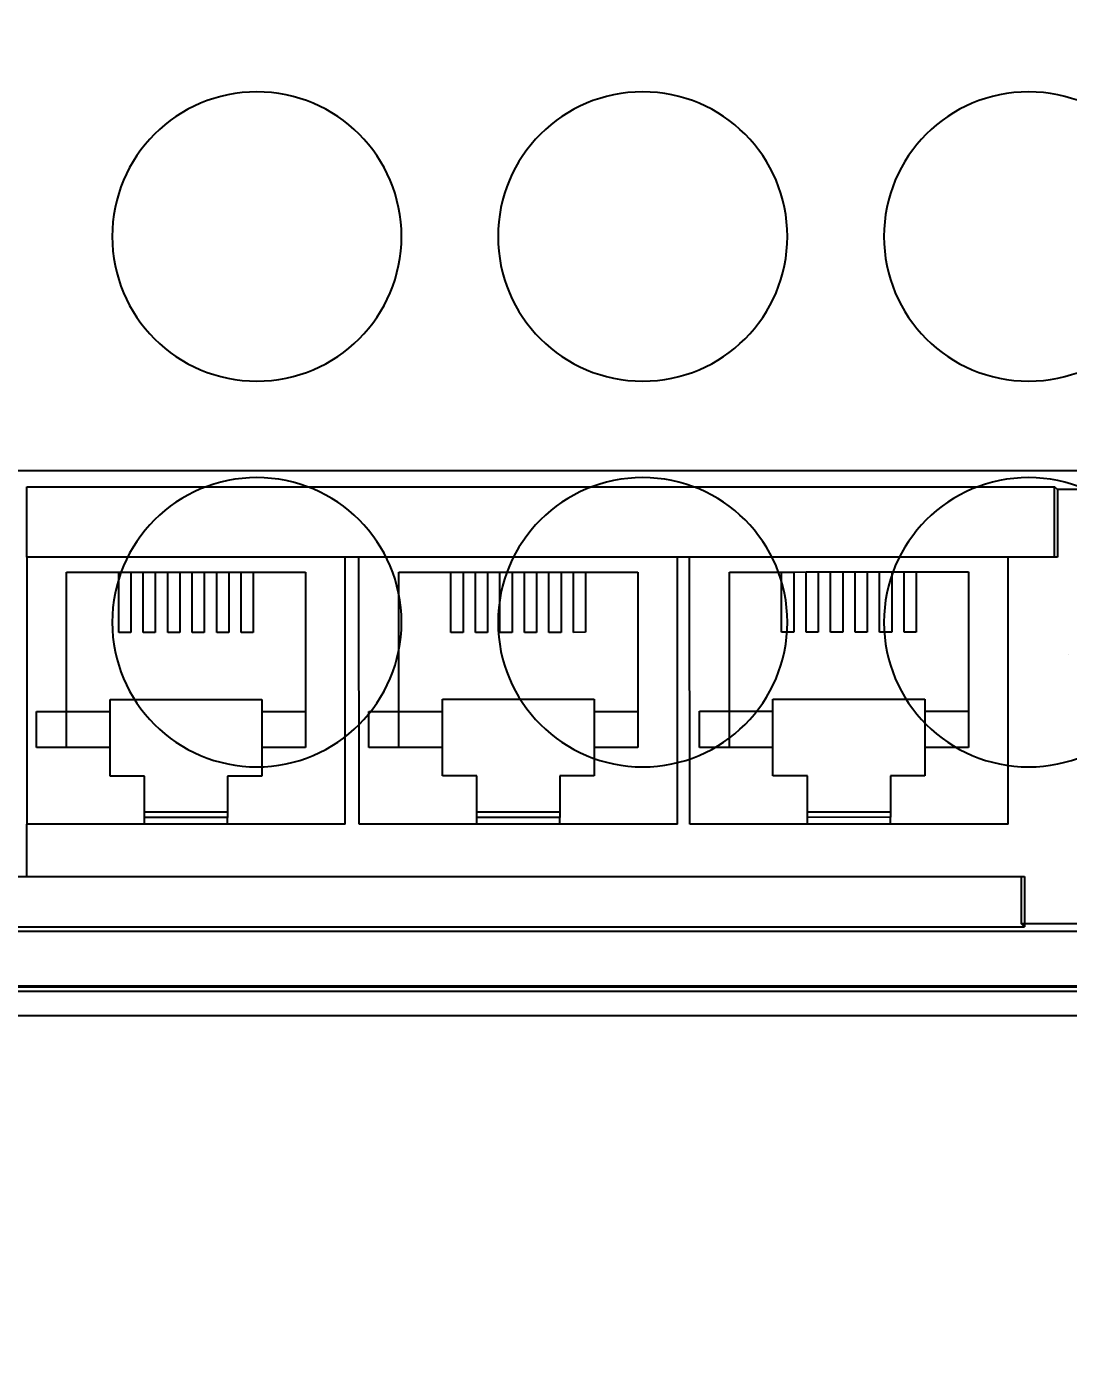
# Model space of a CAD drawing. Header units: inches. Extents: x -1.2 to 16.3, y -13.7 to 34.2.
# Drawn here: x 1.247 to 2.948, y 0.272 to 2.447 of the extents above; entities that cross this region are included whole.
import ezdxf

# ---------------------------------------------------------------- set-up
doc = ezdxf.new("R2010")
doc.units = ezdxf.units.IN
doc.header["$MEASUREMENT"] = 0
for name, color, linetype in [('MAIN-1', 7, 'Continuous'), ('MAIN-2', 7, 'Continuous'), ('PSYMS', 7, 'Continuous')]:
    doc.layers.add(name, color=color, linetype=linetype)
doc.styles.get("Standard").update_dxf_attribs({"font": 'romans.shx'})
doc.dimstyles.get("Standard").update_dxf_attribs({"dimtxt": 0.18, "dimasz": 0.18, "dimexe": 0.18, "dimexo": 0.0625, "dimgap": 0.09, "dimtad": 0, "dimtih": 1, "dimtoh": 1, "dimdec": 4, "dimzin": 0, "dimdsep": 46, "dimtxsty": 'Standard', "dimcen": 0.09, "dimadec": 0, "dimazin": 0, "dimtfac": 1, "dimtdec": 4, "dimtofl": 0, "dimtmove": 0, "dimatfit": 3, "dimfxl": 1, "dimtolj": 1, "dimtzin": 0, "dimarcsym": 0})

# ---------------------------------------------------------------- blocks, each defined once
blk = doc.blocks.new('48250500')
at = {"layer": 'MAIN-1'}
for p, q in [((3.8072, 0.048), (0.0483, 0.048)), ((0.04, 0.0397), (3.8154, 0.0397)), ((0, 0), (3.8555, 0))]:
    blk.add_line(p, q, dxfattribs=at)
for centre, start, end in [((1.2974, 1.2723), 90, 270), ((1.2974, 1.2723), 270, 90), ((1.9273, 1.2723), 90, 270), ((1.9273, 1.2723), 270, 90), ((2.5573, 1.2723), 90, 270), ((2.5573, 1.2723), 270, 90), ((1.2974, 0.6424), 90, 270), ((1.2974, 0.6424), 270, 90), ((1.9273, 0.6424), 90, 270), ((1.9273, 0.6424), 270, 90), ((2.5573, 0.6424), 90, 270), ((2.5573, 0.6424), 270, 90)]:
    blk.add_arc(centre, 0.2362, start, end, dxfattribs=at)
at = {"layer": 'MAIN-2'}
for p, q in [((2.8952, 0.8899), (0.1815, 0.8899)), ((0.9216, 0.7486), (0.9216, 0.8635)), ((0.9216, 0.8635), (2.5997, 0.8635)), ((2.5997, 0.7489), (2.5997, 0.8635)), ((2.6044, 0.8589), (2.5997, 0.8635)), ((2.6044, 0.8589), (2.6044, 0.7489)), ((2.9263, 0.8589), (2.6044, 0.8589)), ((1.4417, 0.7487), (0.9216, 0.7486)), ((0.9216, 0.7486), (0.9216, 0.7486)), ((0.9216, 0.7486), (0.9217, 0.3124)), ((1.4417, 0.7487), (1.4417, 0.7487)), ((1.4641, 0.7487), (1.4417, 0.7487)), ((1.4418, 0.3125), (1.4417, 0.7487)), ((1.9842, 0.7488), (1.4641, 0.7487)), ((1.4641, 0.7487), (1.4641, 0.7487)), ((1.4642, 0.3125), (1.4641, 0.7487)), ((2.0039, 0.7488), (1.9842, 0.7488)), ((1.9842, 0.7488), (1.9842, 0.7488)), ((1.9843, 0.3126), (1.9842, 0.7488)), ((2.5239, 0.7489), (2.0039, 0.7488)), ((2.0039, 0.7488), (2.0039, 0.7488)), ((2.004, 0.3126), (2.0039, 0.7488)), ((2.6044, 0.7489), (2.5239, 0.7489)), ((2.5239, 0.7489), (2.5239, 0.7489)), ((2.524, 0.3127), (2.5239, 0.7489)), ((0.9866, 0.4967), (0.9866, 0.7242)), ((0.9866, 0.7242), (1.0718, 0.7242)), ((0.9866, 0.7242), (0.9866, 0.7242)), ((1.0718, 0.7242), (1.0915, 0.7242)), ((1.0718, 0.7242), (1.0718, 0.7242)), ((1.0718, 0.6258), (1.0718, 0.7242)), ((1.0915, 0.7242), (1.1118, 0.7242)), ((1.0915, 0.7242), (1.0915, 0.7242)), ((1.0915, 0.7242), (1.0915, 0.6258)), ((1.1118, 0.7242), (1.1315, 0.7242)), ((1.1118, 0.7242), (1.1118, 0.7242)), ((1.1118, 0.6258), (1.1118, 0.7242)), ((1.1315, 0.7242), (1.1518, 0.7242)), ((1.1315, 0.7242), (1.1315, 0.7242)), ((1.1315, 0.7242), (1.1315, 0.6258)), ((1.1518, 0.7242), (1.1715, 0.7242)), ((1.1518, 0.7242), (1.1518, 0.7242)), ((1.1518, 0.6258), (1.1518, 0.7242)), ((1.1715, 0.7242), (1.1918, 0.7243)), ((1.1715, 0.7242), (1.1715, 0.7242)), ((1.1715, 0.7242), (1.1715, 0.6258)), ((1.1918, 0.7243), (1.2115, 0.7243)), ((1.1918, 0.7243), (1.1918, 0.7243)), ((1.1918, 0.6258), (1.1918, 0.7243)), ((1.2115, 0.7243), (1.2318, 0.7243)), ((1.2115, 0.7243), (1.2115, 0.7243)), ((1.2115, 0.7243), (1.2115, 0.6258)), ((1.2318, 0.7243), (1.2515, 0.7243)), ((1.2318, 0.7243), (1.2318, 0.7243)), ((1.2318, 0.6258), (1.2318, 0.7243)), ((1.2515, 0.7243), (1.2718, 0.7243)), ((1.2515, 0.7243), (1.2515, 0.7243)), ((1.2515, 0.7243), (1.2515, 0.6258)), ((1.2718, 0.7243), (1.2915, 0.7243)), ((1.2718, 0.7243), (1.2718, 0.7243)), ((1.2718, 0.6258), (1.2718, 0.7243)), ((1.2915, 0.7243), (1.3767, 0.7243)), ((1.2915, 0.7243), (1.2915, 0.7243)), ((1.2915, 0.7243), (1.2915, 0.6258)), ((1.3767, 0.7243), (1.3768, 0.4967)), ((1.3767, 0.7243), (1.3767, 0.7243)), ((1.5291, 0.4968), (1.5291, 0.7243)), ((1.5291, 0.7243), (1.6143, 0.7243)), ((1.5291, 0.7243), (1.5291, 0.7243)), ((1.6143, 0.7243), (1.634, 0.7243)), ((1.6143, 0.7243), (1.6143, 0.7243)), ((1.6143, 0.6259), (1.6143, 0.7243)), ((1.634, 0.7243), (1.6543, 0.7243)), ((1.634, 0.7243), (1.634, 0.7243)), ((1.634, 0.7243), (1.634, 0.6259)), ((1.6543, 0.7243), (1.674, 0.7243)), ((1.6543, 0.7243), (1.6543, 0.7243)), ((1.6543, 0.6259), (1.6543, 0.7243)), ((1.674, 0.7243), (1.6943, 0.7244)), ((1.674, 0.7243), (1.674, 0.7243)), ((1.674, 0.7243), (1.674, 0.6259)), ((1.6943, 0.7244), (1.714, 0.7244)), ((1.6943, 0.7244), (1.6943, 0.7244)), ((1.6943, 0.6259), (1.6943, 0.7244)), ((1.714, 0.7244), (1.7343, 0.7244)), ((1.714, 0.7244), (1.714, 0.7244)), ((1.714, 0.7244), (1.714, 0.6259)), ((1.7343, 0.7244), (1.754, 0.7244)), ((1.7343, 0.7244), (1.7343, 0.7244)), ((1.7343, 0.6259), (1.7343, 0.7244)), ((1.754, 0.7244), (1.7743, 0.7244)), ((1.754, 0.7244), (1.754, 0.7244)), ((1.754, 0.7244), (1.754, 0.6259)), ((1.7743, 0.7244), (1.794, 0.7244)), ((1.7743, 0.7244), (1.7743, 0.7244)), ((1.7743, 0.6259), (1.7743, 0.7244)), ((1.794, 0.7244), (1.8143, 0.7244)), ((1.794, 0.7244), (1.794, 0.7244)), ((1.794, 0.7244), (1.794, 0.6259)), ((1.8143, 0.7244), (1.834, 0.7244)), ((1.8143, 0.7244), (1.8143, 0.7244)), ((1.8143, 0.6259), (1.8143, 0.7244)), ((1.834, 0.7244), (1.9192, 0.7244)), ((1.834, 0.7244), (1.834, 0.7244)), ((1.834, 0.7244), (1.834, 0.626)), ((1.9192, 0.7244), (1.9193, 0.4968)), ((1.9192, 0.7244), (1.9192, 0.7244)), ((2.0689, 0.4969), (2.0688, 0.7244)), ((2.0688, 0.7244), (2.1541, 0.7244)), ((2.0688, 0.7244), (2.0688, 0.7244)), ((2.1541, 0.7244), (2.1738, 0.7244)), ((2.1541, 0.7244), (2.1541, 0.7244)), ((2.1541, 0.626), (2.1541, 0.7244)), ((2.1738, 0.7244), (2.1941, 0.7245)), ((2.1738, 0.7244), (2.1738, 0.7244)), ((2.1738, 0.7244), (2.1738, 0.626)), ((2.1941, 0.7245), (2.2138, 0.7245)), ((2.1941, 0.7245), (2.1941, 0.7245)), ((2.1941, 0.626), (2.1941, 0.7245)), ((2.2138, 0.7245), (2.2341, 0.7245)), ((2.2138, 0.7245), (2.2138, 0.7245)), ((2.2138, 0.7245), (2.2138, 0.626)), ((2.2341, 0.7245), (2.2538, 0.7245)), ((2.2341, 0.7245), (2.2341, 0.7245)), ((2.2341, 0.626), (2.2341, 0.7245)), ((2.2538, 0.7245), (2.2741, 0.7245)), ((2.2538, 0.7245), (2.2538, 0.7245)), ((2.2538, 0.7245), (2.2538, 0.626)), ((2.2741, 0.7245), (2.2938, 0.7245)), ((2.2741, 0.7245), (2.2741, 0.7245)), ((2.2741, 0.626), (2.2741, 0.7245)), ((2.2938, 0.7245), (2.3141, 0.7245)), ((2.2938, 0.7245), (2.2938, 0.7245)), ((2.2938, 0.7245), (2.2938, 0.626)), ((2.3141, 0.7245), (2.3338, 0.7245)), ((2.3141, 0.7245), (2.3141, 0.7245)), ((2.3141, 0.626), (2.3141, 0.7245)), ((2.3338, 0.7245), (2.3541, 0.7245)), ((2.3338, 0.7245), (2.3338, 0.7245)), ((2.3338, 0.7245), (2.3338, 0.6261)), ((2.3541, 0.7245), (2.3738, 0.7245)), ((2.3541, 0.7245), (2.3541, 0.7245)), ((2.3541, 0.6261), (2.3541, 0.7245)), ((2.3738, 0.7245), (2.459, 0.7245)), ((2.3738, 0.7245), (2.3738, 0.7245)), ((2.3738, 0.7245), (2.3738, 0.6261)), ((2.459, 0.7245), (2.459, 0.4969)), ((2.459, 0.7245), (2.459, 0.7245)), ((1.0718, 0.6258), (1.0718, 0.6258)), ((1.0915, 0.6258), (1.0718, 0.6258)), ((1.0915, 0.6258), (1.0915, 0.6258)), ((1.1118, 0.6258), (1.1118, 0.6258)), ((1.1315, 0.6258), (1.1118, 0.6258)), ((1.1315, 0.6258), (1.1315, 0.6258)), ((1.1518, 0.6258), (1.1518, 0.6258)), ((1.1715, 0.6258), (1.1518, 0.6258)), ((1.1715, 0.6258), (1.1715, 0.6258)), ((1.1918, 0.6258), (1.1918, 0.6258)), ((1.2115, 0.6258), (1.1918, 0.6258)), ((1.2115, 0.6258), (1.2115, 0.6258)), ((1.2318, 0.6258), (1.2318, 0.6258)), ((1.2515, 0.6258), (1.2318, 0.6258)), ((1.2515, 0.6258), (1.2515, 0.6258)), ((1.2718, 0.6258), (1.2718, 0.6258)), ((1.2915, 0.6258), (1.2718, 0.6258)), ((1.2915, 0.6258), (1.2915, 0.6258)), ((1.6143, 0.6259), (1.6143, 0.6259)), ((1.634, 0.6259), (1.6143, 0.6259)), ((1.634, 0.6259), (1.634, 0.6259)), ((1.6543, 0.6259), (1.6543, 0.6259)), ((1.674, 0.6259), (1.6543, 0.6259)), ((1.674, 0.6259), (1.674, 0.6259)), ((1.6943, 0.6259), (1.6943, 0.6259)), ((1.714, 0.6259), (1.6943, 0.6259)), ((1.714, 0.6259), (1.714, 0.6259)), ((1.7343, 0.6259), (1.7343, 0.6259)), ((1.754, 0.6259), (1.7343, 0.6259)), ((1.754, 0.6259), (1.754, 0.6259)), ((1.7743, 0.6259), (1.7743, 0.6259)), ((1.794, 0.6259), (1.7743, 0.6259)), ((1.794, 0.6259), (1.794, 0.6259)), ((1.834, 0.626), (1.8143, 0.6259)), ((1.8143, 0.6259), (1.8143, 0.6259)), ((1.834, 0.626), (1.834, 0.626)), ((2.1541, 0.626), (2.1541, 0.626)), ((2.1738, 0.626), (2.1541, 0.626)), ((2.1738, 0.626), (2.1738, 0.626)), ((2.1941, 0.626), (2.1941, 0.626)), ((2.2138, 0.626), (2.1941, 0.626)), ((2.2138, 0.626), (2.2138, 0.626)), ((2.2341, 0.626), (2.2341, 0.626)), ((2.2538, 0.626), (2.2341, 0.626)), ((2.2538, 0.626), (2.2538, 0.626)), ((2.2741, 0.626), (2.2741, 0.626)), ((2.2938, 0.626), (2.2741, 0.626)), ((2.2938, 0.626), (2.2938, 0.626)), ((2.3338, 0.6261), (2.3141, 0.626)), ((2.3141, 0.626), (2.3141, 0.626)), ((2.3338, 0.6261), (2.3338, 0.6261)), ((2.3541, 0.6261), (2.3541, 0.6261)), ((2.3738, 0.6261), (2.3541, 0.6261)), ((2.3738, 0.6261), (2.3738, 0.6261)), ((2.6222, 0.5891), (2.6222, 0.5891)), ((1.0577, 0.5163), (1.3057, 0.5164)), ((1.0577, 0.3912), (1.0577, 0.5163)), ((1.0577, 0.5163), (1.0577, 0.5163)), ((1.3057, 0.5164), (1.3057, 0.3912)), ((1.3057, 0.5164), (1.3057, 0.5164)), ((1.6002, 0.3913), (1.6002, 0.5165)), ((1.6002, 0.5165), (1.8482, 0.5165)), ((1.6002, 0.5165), (1.6002, 0.5165)), ((1.8482, 0.5165), (1.8482, 0.3913)), ((1.8482, 0.5165), (1.8482, 0.5165)), ((2.14, 0.3914), (2.1399, 0.5166)), ((2.1399, 0.5166), (2.388, 0.5166)), ((2.1399, 0.5166), (2.1399, 0.5166)), ((2.388, 0.5166), (2.388, 0.3914)), ((2.388, 0.5166), (2.388, 0.5166)), ((0.9378, 0.4966), (1.0577, 0.4967)), ((0.9378, 0.4376), (0.9378, 0.4966)), ((0.9378, 0.4966), (0.9378, 0.4966)), ((0.9866, 0.4376), (0.9866, 0.4967)), ((1.0577, 0.4967), (1.0577, 0.4967)), ((1.3057, 0.4967), (1.3768, 0.4967)), ((1.3057, 0.4967), (1.3057, 0.4967)), ((1.3768, 0.4967), (1.3768, 0.4967)), ((1.3768, 0.4967), (1.3768, 0.4377)), ((1.4803, 0.4967), (1.6002, 0.4968)), ((1.4803, 0.4377), (1.4803, 0.4967)), ((1.4803, 0.4967), (1.4803, 0.4967)), ((1.5291, 0.4377), (1.5291, 0.4968)), ((1.6002, 0.4968), (1.6002, 0.4968)), ((1.8482, 0.4968), (1.9193, 0.4968)), ((1.8482, 0.4968), (1.8482, 0.4968)), ((1.9193, 0.4968), (1.9193, 0.4968)), ((1.9193, 0.4968), (1.9193, 0.4378)), ((2.0201, 0.4378), (2.0201, 0.4969)), ((2.0201, 0.4969), (2.1399, 0.4969)), ((2.0201, 0.4969), (2.0201, 0.4969)), ((2.0689, 0.4378), (2.0689, 0.4969)), ((2.1399, 0.4969), (2.1399, 0.4969)), ((2.388, 0.4969), (2.459, 0.4969)), ((2.388, 0.4969), (2.388, 0.4969)), ((2.459, 0.4969), (2.459, 0.4969)), ((2.459, 0.4969), (2.459, 0.4379)), ((1.0577, 0.4376), (0.9378, 0.4376)), ((0.9378, 0.4376), (0.9378, 0.4376)), ((0.9866, 0.4376), (0.9866, 0.4376)), ((1.0577, 0.4376), (1.0577, 0.4376)), ((1.3057, 0.4377), (1.3057, 0.4377)), ((1.3768, 0.4377), (1.3057, 0.4377)), ((1.3768, 0.4377), (1.3768, 0.4377)), ((1.6002, 0.4377), (1.4803, 0.4377)), ((1.4803, 0.4377), (1.4803, 0.4377)), ((1.5291, 0.4377), (1.5291, 0.4377)), ((1.6002, 0.4377), (1.6002, 0.4377)), ((1.8482, 0.4378), (1.8482, 0.4378)), ((1.9193, 0.4378), (1.8482, 0.4378)), ((1.9193, 0.4378), (1.9193, 0.4378)), ((2.14, 0.4378), (2.0201, 0.4378)), ((2.0201, 0.4378), (2.0201, 0.4378)), ((2.0689, 0.4378), (2.0689, 0.4378)), ((2.14, 0.4378), (2.14, 0.4378)), ((2.388, 0.4379), (2.388, 0.4379)), ((2.459, 0.4379), (2.388, 0.4379)), ((2.459, 0.4379), (2.459, 0.4379)), ((1.1138, 0.3912), (1.0577, 0.3912)), ((1.0577, 0.3912), (1.0577, 0.3912)), ((1.1138, 0.3321), (1.1138, 0.3912)), ((1.1138, 0.3912), (1.1138, 0.3912)), ((1.2496, 0.3912), (1.2496, 0.3321)), ((1.2496, 0.3912), (1.2496, 0.3912)), ((1.3057, 0.3912), (1.2496, 0.3912)), ((1.3057, 0.3912), (1.3057, 0.3912)), ((1.6563, 0.3913), (1.6002, 0.3913)), ((1.6002, 0.3913), (1.6002, 0.3913)), ((1.6563, 0.3322), (1.6563, 0.3913)), ((1.6563, 0.3913), (1.6563, 0.3913)), ((1.7921, 0.3913), (1.7921, 0.3322)), ((1.7921, 0.3913), (1.7921, 0.3913)), ((1.8482, 0.3913), (1.7921, 0.3913)), ((1.8482, 0.3913), (1.8482, 0.3913)), ((2.1961, 0.3914), (2.14, 0.3914)), ((2.14, 0.3914), (2.14, 0.3914)), ((2.1961, 0.3323), (2.1961, 0.3914)), ((2.1961, 0.3914), (2.1961, 0.3914)), ((2.3319, 0.3914), (2.3319, 0.3324)), ((2.3319, 0.3914), (2.3319, 0.3914)), ((2.388, 0.3914), (2.3319, 0.3914)), ((2.388, 0.3914), (2.388, 0.3914)), ((1.2496, 0.3321), (1.1138, 0.3321)), ((1.1138, 0.3235), (1.1138, 0.3321)), ((1.2496, 0.3321), (1.2496, 0.3235)), ((1.7921, 0.3322), (1.6563, 0.3322)), ((1.6563, 0.3236), (1.6563, 0.3322)), ((1.7921, 0.3322), (1.7921, 0.3236)), ((2.3319, 0.3324), (2.1961, 0.3323)), ((2.1961, 0.3237), (2.1961, 0.3323)), ((2.3319, 0.3324), (2.3319, 0.3238)), ((1.4418, 0.3125), (0.9217, 0.3124)), ((0.9217, 0.2271), (0.9217, 0.3124)), ((0.9217, 0.3124), (0.9217, 0.3124)), ((1.2496, 0.3235), (1.1138, 0.3235)), ((1.1138, 0.3124), (1.1138, 0.3235)), ((1.1138, 0.3124), (1.1138, 0.3124)), ((1.2496, 0.3125), (1.2496, 0.3235)), ((1.2496, 0.3125), (1.2496, 0.3125)), ((1.4418, 0.3125), (1.4418, 0.3125)), ((1.9843, 0.3126), (1.4642, 0.3125)), ((1.4642, 0.3125), (1.4642, 0.3125)), ((1.7921, 0.3236), (1.6563, 0.3236)), ((1.6563, 0.3125), (1.6563, 0.3236)), ((1.6563, 0.3125), (1.6563, 0.3125)), ((1.7921, 0.3126), (1.7921, 0.3236)), ((1.7921, 0.3126), (1.7921, 0.3126)), ((1.9843, 0.3126), (1.9843, 0.3126)), ((2.524, 0.3127), (2.004, 0.3126)), ((2.004, 0.3126), (2.004, 0.3126)), ((2.3319, 0.3238), (2.1961, 0.3237)), ((2.1961, 0.3126), (2.1961, 0.3237)), ((2.1961, 0.3126), (2.1961, 0.3126)), ((2.3319, 0.3127), (2.3319, 0.3238)), ((2.3319, 0.3127), (2.3319, 0.3127)), ((2.524, 0.3127), (2.524, 0.3127)), ((0.6093, 0.2271), (2.5505, 0.2271)), ((0.9217, 0.2271), (0.9217, 0.2271)), ((2.5453, 0.2271), (2.5453, 0.1502)), ((2.5505, 0.2271), (2.5505, 0.145)), ((0.283, 0.1377), (3.5725, 0.1377)), ((0.6093, 0.145), (2.5505, 0.145)), ((2.5505, 0.145), (2.5453, 0.1502)), ((2.5453, 0.1502), (3.2462, 0.1502)), ((0.0472, 0.0472), (3.8083, 0.0472))]:
    blk.add_line(p, q, dxfattribs=at)
blk = doc.blocks.new('*D94')
at = {"layer": 'Defpoints', "color": 0, "transparency": 16777216}
for p in [(-0.4633, 31.6766), (-0.4633, -13.3234), (15.4457, -13.3234)]:
    blk.add_point(p, dxfattribs=at)
at = {"layer": 'PSYMS', "color": 0, "lineweight": -2, "transparency": 16777216}
for p, q in [((-0.4008, 31.6766), (15.6257, 31.6766)), ((15.4457, 31.4966), (15.4457, 10.4546)), ((15.4457, -13.1434), (15.4457, 9.7746)), ((-0.4008, -13.3234), (15.6257, -13.3234))]:
    blk.add_line(p, q, dxfattribs=at)
at = {"layer": 'PSYMS', "color": 0, "transparency": 16777216}
for points in [[(15.4157, 31.4966), (15.4757, 31.4966), (15.4457, 31.6766)], [(15.4157, -13.1434), (15.4757, -13.1434), (15.4457, -13.3234)]]:
    blk.add_solid(points, dxfattribs=at)
at = {"layer": 'PSYMS', "color": 0, "transparency": 16777216, "insert": (15.4457, 10.1146), "char_height": 0.5, "attachment_point": 5}
blk.add_mtext('\\A1;45.00', dxfattribs=at)

msp = doc.modelspace()

# ---------------------------------------------------------------- block references
at = {"layer": 'PSYMS'}
msp.add_blockref('48250500', (0.3255, 0.832), dxfattribs=at)

# ---------------------------------------------------------------- dimensions: what is measured, and where the dimension line sits
dim = msp.add_linear_dim(base=(15.4457, -13.3234), p1=(-0.4633, 31.6766), p2=(-0.4633, -13.3234), angle=90, dimstyle='Standard', override={"dimtxt": 0.5, "dimdec": 2}, dxfattribs=at)
dim.commit()
dim.dimension.update_dxf_attribs({"geometry": '*D94', "text_midpoint": (15.4457, 10.1146), "dimtype": 160})

doc.saveas('drawing.dxf')
